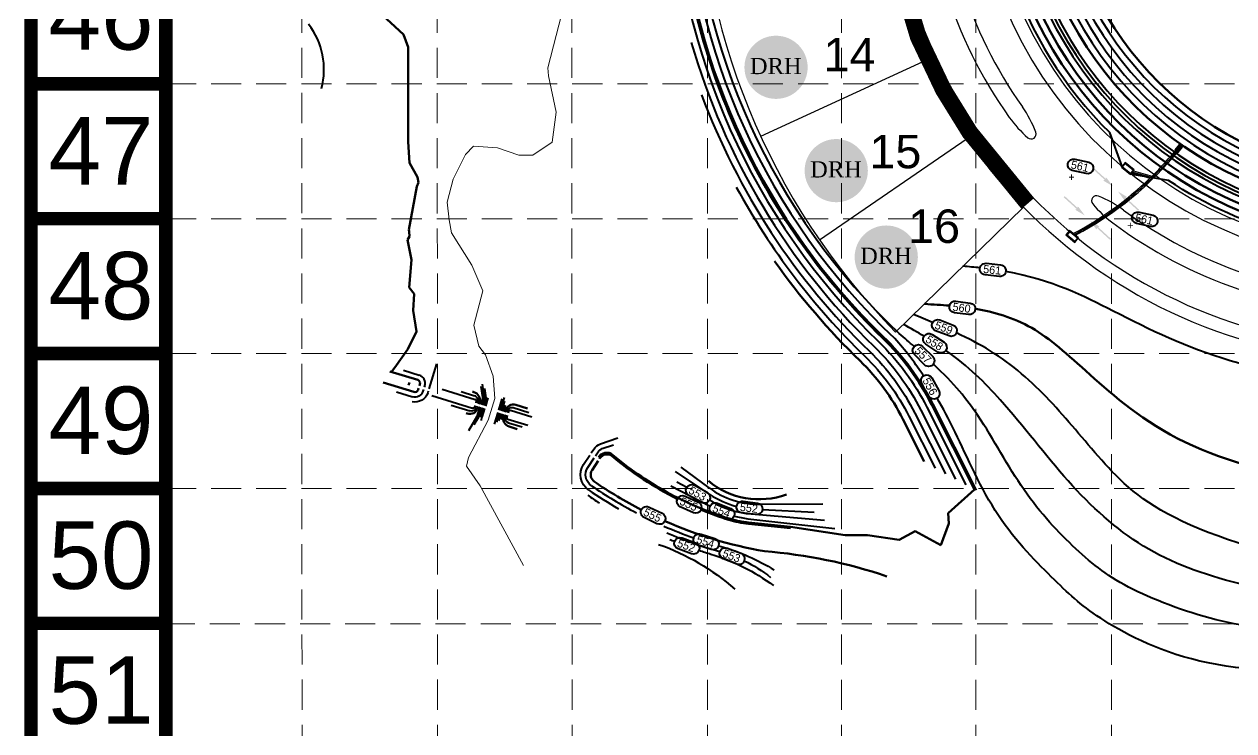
# Model space of a CAD drawing. Header units: feet. Extents: x 10084 to 13321, y 3329 to 8503.
# Drawn here: x 10084 to 10808, y 4318 to 4741 of the extents above; entities that cross this region are included whole.
import ezdxf
from ezdxf.enums import TextEntityAlignment as Align

# ---------------------------------------------------------------- set-up
doc = ezdxf.new("R2010")
doc.units = ezdxf.units.FT
doc.header["$LTSCALE"] = 40
doc.header["$MEASUREMENT"] = 0
for name, pattern in [('( Dashdot )', [1.001, 0.5, -0.25, 0.001, -0.25]), ('CENTERX2', [4, 2.5, -0.5, 0.5, -0.5]), ('DASHED', [0.75, 0.5, -0.25]), ('DGN Style 3', [204.068222, 145.763016, -58.305206]), ('DGN Style 4', [233.366589, 116.610413, -58.305206, 0.145763, -58.305206]), ('HIDDEN', [0.375, 0.25, -0.125])]:
    doc.linetypes.add(name, pattern=pattern)
for name, color, linetype in [('BASE', 7, 'Continuous'), ('CURB', 4, 'Continuous'), ('EROSION BLANKETS', 84, 'Continuous'), ('flow arrow', 4, 'Continuous'), ('GRID', 254, 'DASHED'), ('INLET', 4, 'Continuous'), ('LEGEND', 7, 'Continuous'), ('Level 1', 7, 'Continuous'), ('LOT', 7, 'Continuous'), ('NAME', 6, 'Continuous'), ('ROW', 3, '( Dashdot )'), ('STORM', 2, 'Continuous'), ('storm CL', 7, 'CENTERX2')]:
    doc.layers.add(name, color=color, linetype=linetype)
doc.styles.add('DRHorton', font='dutcheb.ttf')
doc.styles.get("Standard").update_dxf_attribs({"font": 'ARIAL.TTF'})
doc.styles.add('Style-CB101', font='CB101.shx')
doc.styles.add('Style-CHAR_FAST_FONT', font='CHAR_FAST_FONT.shx')

# ---------------------------------------------------------------- blocks, each defined once
blk = doc.blocks.new('DRHorton')
h = blk.add_hatch(color=1)
h.paths.add_polyline_path([(78.7, 25.78, 1), (40.43, 25.78, 1)])
h.paths.add_polyline_path([(42.33, 17.91), (76.5, 17.91), (76.5, 34.87), (42.33, 34.87)], flags=24)
at = {"layer": 'BASE', "color": 176, "style": 'DRHorton'}
blk.add_text('DRH', height=9.814, dxfattribs=at).set_placement((59.39, 21.64), align=Align.CENTER)

msp = doc.modelspace()

# ---------------------------------------------------------------- hatches: boundary and pattern name
at = {"layer": 'flow arrow'}
h = msp.add_hatch(color=7, dxfattribs=at)
edge = h.paths.add_edge_path()
edge.add_line((10731.27, 4649.35), (10731.33, 4648.62))
edge.add_line((10731.33, 4648.62), (10723.5, 4655.73))
edge.add_line((10723.5, 4655.73), (10722.92, 4655.1))
edge.add_line((10722.92, 4655.1), (10730.75, 4647.98))
edge.add_line((10730.75, 4647.98), (10729.94, 4647.9))
edge.add_line((10729.94, 4647.9), (10729.94, 4647.9))
edge.add_ellipse((10730.31, 4647.51), major_axis=(-0.415, 0.377), ratio=0.285714, start_angle=345.50328, end_angle=485.83153)
edge.add_line((10730.46, 4647.19), (10730.47, 4647.19))
edge.add_line((10730.47, 4647.19), (10735.5, 4644.21))
edge.add_line((10735.5, 4644.21), (10732.02, 4648.91))
edge.add_line((10732.02, 4648.91), (10732.02, 4648.91))
edge.add_ellipse((10731.7, 4649.02), major_axis=(-0.415, 0.377), ratio=0.285714, start_angle=235.27307, end_angle=377.18267)
edge.add_line((10731.27, 4649.35), (10731.27, 4649.35))
edge.add_line((10731.27, 4649.35), (10731.27, 4649.35))
edge.add_line((10731.27, 4649.35), (10731.27, 4649.35))
h = msp.add_hatch(color=7, dxfattribs=at)
edge = h.paths.add_edge_path()
edge.add_line((10714.5, 4631.89), (10714.56, 4631.15))
edge.add_line((10714.56, 4631.15), (10706.73, 4638.27))
edge.add_line((10706.73, 4638.27), (10706.15, 4637.63))
edge.add_line((10706.15, 4637.63), (10713.98, 4630.52))
edge.add_line((10713.98, 4630.52), (10713.17, 4630.44))
edge.add_line((10713.17, 4630.44), (10713.17, 4630.44))
edge.add_ellipse((10713.54, 4630.04), major_axis=(-0.415, 0.377), ratio=0.285714, start_angle=345.50328, end_angle=485.83153)
edge.add_line((10713.7, 4629.72), (10713.7, 4629.73))
edge.add_line((10713.7, 4629.73), (10718.73, 4626.75))
edge.add_line((10718.73, 4626.75), (10715.25, 4631.44))
edge.add_line((10715.25, 4631.44), (10715.25, 4631.44))
edge.add_ellipse((10714.93, 4631.56), major_axis=(-0.415, 0.377), ratio=0.285714, start_angle=235.27307, end_angle=377.18267)
edge.add_line((10714.5, 4631.88), (10714.5, 4631.89))
edge.add_line((10714.5, 4631.89), (10714.5, 4631.89))
edge.add_line((10714.5, 4631.89), (10714.5, 4631.89))
h = msp.add_hatch(color=7, dxfattribs=at)
edge = h.paths.add_edge_path()
edge.add_line((10744.13, 4637.33), (10743.39, 4637.32))
edge.add_line((10743.39, 4637.32), (10751.21, 4630.18))
edge.add_line((10751.21, 4630.18), (10750.63, 4629.55))
edge.add_line((10750.63, 4629.55), (10742.81, 4636.69))
edge.add_line((10742.81, 4636.69), (10742.81, 4635.87))
edge.add_line((10742.81, 4635.87), (10742.81, 4635.87))
edge.add_ellipse((10742.38, 4636.2), major_axis=(0.413, -0.378), ratio=0.285714, start_angle=-125.83153, end_angle=14.49672, ccw=False)
edge.add_line((10742.05, 4636.33), (10742.05, 4636.33))
edge.add_line((10742.05, 4636.33), (10738.62, 4641.07))
edge.add_line((10738.62, 4641.07), (10743.62, 4638.04))
edge.add_line((10743.62, 4638.04), (10743.62, 4638.04))
edge.add_ellipse((10743.77, 4637.72), major_axis=(0.413, -0.378), ratio=0.285714, start_angle=-17.18267, end_angle=124.72693, ccw=False)
edge.add_line((10744.13, 4637.33), (10744.13, 4637.33))
edge.add_line((10744.13, 4637.33), (10744.13, 4637.33))
edge.add_line((10744.13, 4637.33), (10744.13, 4637.33))
h = msp.add_hatch(color=7, dxfattribs=at)
edge = h.paths.add_edge_path()
edge.add_line((10727.36, 4619.87), (10726.63, 4619.86))
edge.add_line((10726.63, 4619.86), (10734.44, 4612.72))
edge.add_line((10734.44, 4612.72), (10733.86, 4612.08))
edge.add_line((10733.86, 4612.08), (10726.05, 4619.22))
edge.add_line((10726.05, 4619.22), (10726.04, 4618.41))
edge.add_line((10726.04, 4618.41), (10726.04, 4618.4))
edge.add_ellipse((10725.61, 4618.74), major_axis=(0.413, -0.378), ratio=0.285714, start_angle=-125.83153, end_angle=14.49672, ccw=False)
edge.add_line((10725.28, 4618.86), (10725.29, 4618.87))
edge.add_line((10725.29, 4618.87), (10721.85, 4623.6))
edge.add_line((10721.85, 4623.6), (10726.85, 4620.57))
edge.add_line((10726.85, 4620.57), (10726.85, 4620.57))
edge.add_ellipse((10727, 4620.26), major_axis=(0.413, -0.378), ratio=0.285714, start_angle=-17.18267, end_angle=124.72693, ccw=False)
edge.add_line((10727.36, 4619.86), (10727.36, 4619.87))
edge.add_line((10727.36, 4619.87), (10727.36, 4619.87))
edge.add_line((10727.36, 4619.87), (10727.36, 4619.87))

# ---------------------------------------------------------------- linework, layer by layer
at = {"layer": 'BASE', "const_width": 8.07}
for points in [[(13316.92, 3333.45), (13316.92, 8498.87), (10088.53, 8498.87), (10088.53, 3333.45)], [(13236.21, 3414.16), (13236.21, 8418.16), (10169.24, 8418.16), (10169.24, 3414.16)]]:
    msp.add_lwpolyline(points, close=True, dxfattribs=at)
for points in [[(10169.24, 4705.51), (10088.53, 4705.51)], [(10169.24, 4624.8), (10088.53, 4624.8)], [(10169.24, 4544.09), (10088.53, 4544.09)], [(10169.24, 4463.38), (10088.53, 4463.38)], [(10169.24, 4382.67), (10088.53, 4382.67)]]:
    msp.add_lwpolyline(points, dxfattribs=at)
at = {"layer": 'CURB', "color": 7}
for centre, radius, start, end in [((10902.06, 4847.3), 300, 180, 268.52389), ((10902.06, 4847.3), 280, 180, 215.31918), ((10902.06, 4847.3), 270, 180, 215.20694), ((10902.06, 4847.3), 250, 180, 268.52389), ((10625.89, 4652.43), 68, 20.77001, 35.20694), ((10729.08, 4724.74), 68, 215.31918, 229.26617), ((10686.66, 4675.48), 3, 229.26617, 20.77001), ((10725.8, 4635.53), 3, 68.03781, 219.54165), ((10701.49, 4575.24), 68, 53.60089, 68.03781), ((10775.92, 4676.91), 68, 219.54166, 233.48864), ((10902.06, 4847.3), 270, 233.60089, 268.52389), ((10902.06, 4847.3), 280, 233.48864, 268.52389)]:
    msp.add_arc(centre, radius, start, end, dxfattribs=at)
at = {"layer": 'EROSION BLANKETS', "linetype": 'Continuous', "lineweight": 40, "const_width": 10}
msp.add_lwpolyline([(10598.47, 4821.01), (10602.09, 4793.4), (10609.34, 4766.48), (10619.2, 4733.47), (10634.21, 4701.89), (10649.93, 4676.47), (10683.59, 4635.23), (10684.72, 4633.92)], dxfattribs=at)
at = {"layer": 'GRID', "color": 252, "linetype": 'HIDDEN', "lineweight": 0, "ltscale": 1.8}
for p, q in [((10250.68, 3737.01), (10250.25, 8415.13)), ((10331.74, 3736.99), (10330.73, 8415.09)), ((10412.2, 3736.98), (10411.46, 8414.88)), ((10493.34, 3736.97), (10492.06, 8414.76)), ((10573.32, 3736.96), (10572.98, 8415.38)), ((10653.53, 3736.94), (10653.78, 8415.23)), ((10734.85, 3736.93), (10734.41, 8414.93)), ((10169.24, 4705.51), (13236.21, 4705.51)), ((10169.24, 4624.8), (13236.21, 4624.8)), ((10169.24, 4544.09), (13236.21, 4544.09)), ((10169.24, 4463.38), (13236.21, 4463.38)), ((10168.47, 4382.4), (13235.44, 4382.4))]:
    msp.add_line(p, q, dxfattribs=at)
at = {"layer": 'INLET', "color": 5, "flags": 128}
for points in [[(10774.64, 4664.37), (10777.25, 4667.66), (10775.24, 4669.25), (10772.63, 4665.96)], [(10774.61, 4664.56), (10777.06, 4667.64), (10775.26, 4669.06), (10772.82, 4665.98)], [(10748.31, 4653.96), (10742.89, 4658.39), (10740.67, 4655.69), (10746.09, 4651.25)], [(10747.6, 4653.89), (10742.96, 4657.69), (10741.38, 4655.76), (10746.02, 4651.95)], [(10715.02, 4613.3), (10709.66, 4617.8), (10707.41, 4615.12), (10712.77, 4610.62)], [(10714.32, 4613.24), (10709.73, 4617.1), (10708.12, 4615.18), (10712.71, 4611.32)]]:
    msp.add_lwpolyline(points, close=True, dxfattribs=at)
at = {"layer": 'INLET', "color": 5}
for major_axis, ratio in [((1.2, 1.51), 0.408128), ((1.12, 1.41), 0.36366)]:
    msp.add_ellipse((10775.04, 4666.94), major_axis=major_axis, ratio=ratio, dxfattribs=at)
at = {"layer": 'Level 1', "color": 5, "linetype": 'Continuous', "lineweight": 40}
for p, q in [((10331.13, 4537.88), (10326.56, 4523.08)), ((10311.29, 4534.07), (10320.69, 4531.17)), ((10307.1, 4521.24), (10316.71, 4518.27)), ((10323.25, 4522.53), (10322.96, 4521.58)), ((10323.99, 4524.92), (10323.7, 4523.97)), ((10326.12, 4521.65), (10325.83, 4520.69)), ((10334.43, 4522.75), (10354.19, 4516.66)), ((10345.87, 4521.32), (10353.82, 4518.86)), ((10358.73, 4517.8), (10357.72, 4524.44)), ((10359.75, 4517.73), (10358.52, 4525.84)), ((10360.77, 4517.65), (10359.94, 4523.14)), ((10328.22, 4518.91), (10352.57, 4511.4)), ((10354.85, 4515.41), (10354.55, 4514.45)), ((10355.8, 4515.11), (10355.51, 4514.16)), ((10358.73, 4517.8), (10357.42, 4513.57)), ((10359.75, 4517.73), (10358.38, 4513.27)), ((10360.77, 4517.65), (10359.33, 4512.98)), ((10361.78, 4517.52), (10360.29, 4512.68)), ((10370.13, 4516.91), (10368.09, 4510.28)), ((10371.48, 4517.9), (10369.04, 4509.98)), ((10371.81, 4515.57), (10370, 4509.69)), ((10339.82, 4513.24), (10351.02, 4509.78)), ((10354.11, 4513.02), (10353.82, 4512.06)), ((10355.07, 4512.72), (10354.77, 4511.77)), ((10356.98, 4512.13), (10355.21, 4506.41)), ((10357.93, 4511.84), (10356.13, 4506)), ((10358.89, 4511.54), (10357.16, 4505.95)), ((10359.85, 4511.25), (10358.23, 4506.01)), ((10367.64, 4508.84), (10365.47, 4501.78)), ((10368.6, 4508.55), (10366.87, 4502.95)), ((10369.55, 4508.25), (10368.18, 4503.78)), ((10370.51, 4507.96), (10369.47, 4504.58)), ((10372.14, 4513.24), (10370.95, 4509.39)), ((10372.42, 4507.37), (10372.13, 4506.41)), ((10373.16, 4509.76), (10372.86, 4508.8)), ((10373.38, 4507.08), (10373.08, 4506.12)), ((10374.11, 4509.46), (10373.82, 4508.51)), ((10375.36, 4510.13), (10388.1, 4506.2)), ((10376.91, 4511.74), (10386.33, 4508.84)), ((10613.54, 4506.62), (10629.22, 4475.45)), ((10617.12, 4508.42), (10635.35, 4472.16)), ((10620.69, 4510.21), (10641.48, 4468.87)), ((10624.26, 4512.01), (10647.62, 4465.58)), ((10355.21, 4506.41), (10350.12, 4497.94)), ((10356.13, 4506), (10353.44, 4501.52)), ((10358.05, 4504.05), (10358.23, 4506.01)), ((10373.74, 4504.87), (10385.71, 4501.18)), ((10374.11, 4502.66), (10382.19, 4500.17)), ((10429.2, 4490.08), (10439.54, 4493.67)), ((10423.64, 4484.62), (10425.14, 4486.9)), ((10426.1, 4482.91), (10427.64, 4485.26)), ((10430.19, 4487.24), (10436.85, 4489.55)), ((10419.06, 4477.63), (10422.81, 4483.36)), ((10421.56, 4475.99), (10425.28, 4481.65)), ((10494.52, 4459.8), (10473.96, 4473.44)), ((10494.16, 4463.71), (10477.32, 4476.11)), ((10494.61, 4452.65), (10471.21, 4464.79)), ((10480.67, 4463.95), (10474.87, 4467.2)), ((10496.47, 4455.1), (10494.26, 4456.34)), ((10524.5, 4453.9), (10562.08, 4454.24)), ((10526, 4450.75), (10556.83, 4449.25)), ((10517.32, 4445.28), (10569.25, 4439.37)), ((10519.17, 4448.11), (10563.04, 4444.31))]:
    msp.add_line(p, q, dxfattribs=at)
at = {"layer": 'Level 1', "color": 5, "linetype": 'Continuous', "lineweight": 70}
for p, q in [((10303.2, 4533.43), (10319.8, 4528.31)), ((10299.09, 4526.85), (10317.59, 4521.14)), ((10320.39, 4523.42), (10320.09, 4522.46)), ((10321.12, 4525.81), (10320.83, 4524.85)), ((10352.68, 4521.31), (10353.46, 4521.07)), ((10356.76, 4514.82), (10356.47, 4513.86)), ((10627.84, 4513.81), (10653.75, 4462.29)), ((10348.89, 4508.35), (10349.48, 4508.17)), ((10356.02, 4512.43), (10355.73, 4511.47)), ((10371.47, 4507.66), (10371.17, 4506.71)), ((10372.2, 4510.05), (10371.91, 4509.1)), ((10378.45, 4513.36), (10385.51, 4511.18)), ((10374.48, 4500.46), (10379.35, 4498.95)), ((10609.97, 4504.82), (10622.72, 4479.48)), ((10424.07, 4474.34), (10427.75, 4479.94)), ((10428.57, 4481.2), (10428.79, 4481.54)), ((10517.58, 4442.24), (10542.75, 4439.62))]:
    msp.add_line(p, q, dxfattribs=at)
at = {"layer": 'Level 1', "color": 5, "linetype": 'DGN Style 3', "lineweight": 53}
for p, q in [((10314.86, 4526.69), (10314.41, 4525.26)), ((10627.17, 4513.47), (10652.7, 4462.7)), ((10517.66, 4442.98), (10542.83, 4440.36))]:
    msp.add_line(p, q, dxfattribs=at)
at = {"layer": 'Level 1', "color": 5, "linetype": 'DGN Style 4', "lineweight": 0, "flags": 128}
msp.add_lwpolyline([(10383.02, 4417.29), (10357.22, 4464.9), (10348.92, 4476.64), (10350.27, 4482), (10361.98, 4504.31), (10365.95, 4517.21), (10365, 4530.49), (10360.26, 4543.29), (10356.43, 4548.43), (10353.41, 4561), (10358.84, 4581.6), (10352.24, 4597.04), (10340.12, 4616.39), (10338.56, 4624.19), (10337.46, 4634.69), (10340.98, 4648.48), (10348.46, 4663.24), (10353.26, 4668.28), (10367.58, 4667.19), (10380.29, 4662.8), (10388.63, 4662.8), (10400.23, 4670.54), (10402.57, 4688.47), (10397.97, 4710.36), (10397.54, 4715.05), (10407.58, 4753.66), (10405.68, 4787.24), (10399.89, 4813.86), (10398.63, 4831.42), (10391.61, 4854.93), (10390.47, 4857.75), (10404.96, 4907.14), (10407.03, 4919.55), (10407.3, 4946.66), (10405.36, 4949.01), (10393.89, 4958), (10390.94, 4962.57), (10385.7, 4975.14), (10367.22, 4996.07), (10365.12, 4999.13), (10362.08, 5007.07), (10364.98, 5016.33), (10377.97, 5024.34), (10388.9, 5028.49), (10434.57, 5044.68), (10442.06, 5047.79), (10440.75, 5092.62), (10429, 5096.65), (10397.03, 5092.57), (10393.89, 5092.49), (10379.64, 5095.86), (10362.17, 5103.54), (10352.93, 5107.61), (10349.4, 5111.22), (10345.33, 5121.1), (10344.87, 5126.73), (10345.64, 5138.64), (10352.32, 5152.12), (10339.86, 5178.8), (10334.98, 5191.66), (10329.62, 5207), (10328.65, 5223.44), (10328.1, 5236.03), (10327.56, 5244.34), (10327.8, 5250.53), (10328.18, 5254.82), (10328.3, 5255.91), (10334.35, 5259.39), (10352.91, 5267.02), (10359.98, 5268.53), (10361.77, 5267.81), (10369.64, 5261.65), (10381.08, 5262.43), (10410.29, 5271.06), (10411.96, 5272.03), (10413.04, 5274.66), (10413.37, 5278.87), (10407.31, 5286.76), (10412.4, 5296.86), (10429.54, 5313.5), (10460.69, 5322.47, 0.526006), (10474.6, 5367.54), (10468.81, 5374.75), (10462.02, 5385.96), (10461.6, 5390.51), (10462.64, 5403.36), (10465.16, 5408.55), (10477.58, 5435.89, 0.219227), (10496.42, 5518.4), (10485.55, 5570.13, -0.040843), (10481.92, 5598.95), (10478.83, 5669.48, -0.248738), (10491.96, 5697.1), (10491.96, 5697.1, 0), (10491.96, 5697.1), (10524.93, 5721.61), (10533.96, 5748.05, 0.143258), (10535.2, 5776.1), (10521.01, 5833.06, 0.033522), (10508.71, 5871.31), (10438.22, 6048.76, -0.243018), (10447.26, 6140.1), (10578.7, 6342.73, 0.090209), (10592.49, 6375.76), (10681.21, 6780.89, 0.136381), (10678.24, 6834.37), (10658.16, 6893.64, -0.103944), (10653.26, 6934.48), (10655.92, 6964.74, -0.039323), (10661.12, 6995.72, 0.042401), (10666.52, 7029.14), (10684.75, 7270.54, -0.008679), (10687.97, 7305.11), (10701.34, 7426.03, 0.012694), (10705.63, 7476.62), (10736.5, 7996.01, 0.187552), (10683.2, 8161.58), (10666.07, 8182.66)], format="xyb", dxfattribs=at)
at = {"layer": 'Level 1', "color": 5, "linetype": 'DGN Style 3', "lineweight": 53, "flags": 128}
for points in [[(10304.21, 4533.12), (10306.12, 4535.66), (10313.89, 4546.82), (10319.12, 4557.37), (10317.01, 4569.83), (10317.78, 4579.79), (10314.64, 4583.64), (10316.04, 4600.19), (10313.65, 4612.11), (10314.99, 4614.13), (10314.69, 4617.2), (10314.42, 4618.23), (10319.27, 4644.02), (10320.28, 4646.45), (10319.71, 4649.64), (10314.86, 4658.24), (10314.05, 4670.77), (10314.14, 4727.44), (10311.37, 4734.97), (10283.57, 4760.67), (10276.39, 4770.97), (10270.66, 4775.61), (10263.43, 4805.84)], [(10652.7, 4462.7), (10636.94, 4448.61), (10637.45, 4442.46), (10632.59, 4429.48), (10617.32, 4437.81), (10607.65, 4432.7), (10588.75, 4435.47), (10575.54, 4435.42), (10542.83, 4440.36)]]:
    msp.add_lwpolyline(points, dxfattribs=at)
at = {"layer": 'Level 1', "color": 5, "linetype": 'Continuous', "lineweight": 40, "flags": 128}
msp.add_lwpolyline([(10741.06, 4656.04), (10733.64, 4676.32)], dxfattribs=at)
for points in [[(10719.62, 4651.74), (10711.25, 4653.6), (10711.25, 4653.6, -1), (10712.77, 4660.43), (10712.77, 4660.43), (10721.14, 4658.57), (10721.14, 4658.57, -1), (10719.62, 4651.74)], [(10842.16, 4614.89, -0.084375), (10768.74, 4647.73), (10768.74, 4647.73), (10746.99, 4651.21)], [(10758.01, 4620.06), (10749.64, 4621.92), (10749.64, 4621.92, -1), (10751.16, 4628.75), (10751.16, 4628.75), (10759.53, 4626.89), (10759.53, 4626.89, -1), (10758.01, 4620.06)], [(10489.49, 4455), (10482.02, 4459.19), (10482.02, 4459.19, -1), (10485.44, 4465.29), (10485.44, 4465.29), (10492.92, 4461.1), (10492.92, 4461.1, -1), (10489.49, 4455)], [(10484.66, 4448.87), (10476.85, 4452.42), (10476.85, 4452.42, -1), (10479.76, 4458.79), (10479.76, 4458.79), (10487.56, 4455.24), (10487.56, 4455.24, -1), (10484.66, 4448.87)], [(10462.89, 4442.26), (10455.16, 4445.96), (10455.16, 4445.96, -1), (10458.18, 4452.28), (10458.18, 4452.28), (10465.92, 4448.58), (10465.92, 4448.58, -1), (10462.89, 4442.26)], [(10504.52, 4444.92), (10496.56, 4448.1), (10496.56, 4448.1, -1), (10499.16, 4454.6), (10499.16, 4454.6), (10507.12, 4451.42), (10507.12, 4451.42, -1), (10504.52, 4444.92)], [(10522.1, 4447.71), (10513.59, 4448.74), (10513.59, 4448.74, -1), (10514.44, 4455.69), (10514.44, 4455.69), (10522.94, 4454.66), (10522.95, 4454.66, -1), (10522.1, 4447.71)], [(10495.29, 4426.82), (10487.12, 4429.42), (10487.12, 4429.42, -1), (10489.25, 4436.09), (10489.25, 4436.09), (10497.42, 4433.49), (10497.42, 4433.49, -1), (10495.29, 4426.82)], [(10483.6, 4424.29), (10475.54, 4427.2), (10475.54, 4427.21, -1), (10477.92, 4433.79), (10477.92, 4433.79), (10485.99, 4430.87), (10485.99, 4430.87, -1), (10483.6, 4424.29)], [(10510.58, 4418.11), (10502.58, 4421.18), (10502.58, 4421.18, -1), (10505.09, 4427.72), (10505.09, 4427.72), (10513.09, 4424.65), (10513.09, 4424.65, -1), (10510.58, 4418.11)]]:
    msp.add_lwpolyline(points, format="xyb", dxfattribs=at)
at = {"layer": 'Level 1', "color": 35, "linetype": 'Continuous', "lineweight": 40, "flags": 128}
for points in [[(10667.65, 4590.24), (10659.12, 4591.13), (10659.12, 4591.13), (10659.12, 4591.13, -1), (10659.85, 4598.09), (10659.85, 4598.09), (10659.85, 4598.09), (10668.38, 4597.2), (10668.38, 4597.2), (10668.38, 4597.2, -1), (10667.65, 4590.24)], [(10649.25, 4567.41), (10640.76, 4568.54), (10640.76, 4568.54), (10640.76, 4568.54, -1), (10641.67, 4575.48), (10641.67, 4575.48), (10641.67, 4575.48), (10650.17, 4574.35), (10650.17, 4574.35), (10650.17, 4574.35, -1), (10649.25, 4567.41)], [(10637.55, 4554.62), (10629.55, 4557.69), (10629.55, 4557.69, -1), (10632.05, 4564.22), (10640.06, 4561.15), (10640.06, 4561.15), (10640.06, 4561.15, -1), (10637.55, 4554.62)], [(10630.79, 4544.98), (10623.62, 4549.69), (10623.62, 4549.69, -1), (10627.46, 4555.54), (10627.46, 4555.54), (10627.46, 4555.54), (10634.63, 4550.84), (10634.63, 4550.83), (10634.63, 4550.83, -1), (10630.79, 4544.98)], [(10622.85, 4537.4), (10616.81, 4543.49), (10616.81, 4543.49), (10616.81, 4543.49, -1), (10621.77, 4548.42), (10621.77, 4548.42), (10621.77, 4548.42), (10627.81, 4542.34), (10627.81, 4542.34), (10627.81, 4542.34, -1), (10622.85, 4537.4)], [(10625.37, 4518.66), (10621.23, 4526.17), (10621.23, 4526.17), (10621.23, 4526.17, -1), (10627.35, 4529.55), (10627.35, 4529.55), (10627.35, 4529.55), (10631.5, 4522.05), (10631.5, 4522.05), (10631.5, 4522.05, -1), (10625.37, 4518.66)]]:
    msp.add_lwpolyline(points, format="xyb", dxfattribs=at)
at = {"layer": 'Level 1', "color": 5, "linetype": 'Continuous', "lineweight": 40}
for centre, radius, start, end in [((10902.06, 4847.3), 240, 171.29634, 225.43152), ((10902.06, 4847.3), 228, 171.29633, 250.59864), ((10902.06, 4847.3), 226, 171.29633, 250.59864), ((10902.06, 4847.3), 224, 171.29634, 250.59864), ((10902.06, 4847.3), 214, 171.29634, 255.17912), ((10902.06, 4847.3), 210, 171.29634, 250.42759), ((10902.06, 4847.3), 206, 171.29634, 255.07464), ((10902.06, 4847.3), 202, 171.29634, 250.37445), ((10880.32, 4844.96), 409.17, 182.26889, 225.88058), ((10880.32, 4844.96), 401.17, 182.26889, 226.6728), ((10880.32, 4844.96), 397.17, 182.26889, 226.6728), ((10880.32, 4844.96), 413.17, 196.10956, 225.88058), ((10880.32, 4844.96), 417.17, 200.48999, 225.88058), ((10880.32, 4844.96), 421.17, 208.5446, 225.88058), ((10319.21, 4526.4), 5, 342.85813, 72.86009), ((10352.94, 4515.99), 3, 342.85913, 72.86008), ((10353.89, 4515.7), 1, 342.85828, 72.86001), ((10374.99, 4505.53), 3, 162.86013, 252.85987), ((10374.04, 4505.82), 1, 162.85984, 252.86001), ((10571.59, 4679.32), 260.37, 235.3934, 242.30166), ((10524.04, 4504.31), 50.41, 233.64949, 270.51444), ((10571.59, 4679.32), 266.37, 235.69518, 237.49124), ((10571.59, 4679.32), 263.37, 235.3934, 239.98067), ((10524.04, 4504.31), 53.41, 236.44301, 255.35509), ((10524.04, 4504.31), 56.41, 240.73786, 265.04565), ((10524.04, 4504.31), 59.41, 255.38383, 263.49914), ((10571.59, 4679.32), 260.37, 246.33998, 250.54176), ((10571.59, 4679.32), 263.37, 247.03159, 254.32635), ((10571.59, 4679.32), 266.37, 247.71212, 248.3802), ((10571.59, 4679.32), 260.37, 253.9688, 254.33544), ((10571.59, 4679.32), 266.37, 251.73001, 253.32668)]:
    msp.add_arc(centre, radius, start, end, dxfattribs=at)
at = {"layer": 'Level 1', "color": 5, "linetype": 'Continuous', "lineweight": 70}
for centre, radius, start, end in [((10902.06, 4847.3), 236, 171.29633, 250.65936), ((10902.06, 4847.3), 232, 171.29633, 250.59864), ((10902.06, 4847.3), 218, 171.29634, 250.59864), ((10902.06, 4847.3), 198, 171.29634, 250.37445), ((10880.32, 4844.96), 405.17, 184.71256, 225.88058), ((10880.32, 4844.96), 425.17, 215.2844, 225.88058), ((10319.21, 4526.4), 2, 342.85813, 72.86009), ((10350.95, 4512.95), 5, 252.85952, 342.8588), ((10375.95, 4505.24), 5, 162.86048, 252.86011), ((10432.97, 4478.79), 5, 50.13742, 146.75047), ((10566.65, 4638.88), 203.56, 230.13742, 243.27962), ((10571.59, 4679.32), 257.37, 235.3934, 242.69297), ((10524.04, 4504.31), 47.41, 230.09046, 290.16981), ((10566.65, 4638.88), 203.56, 247.66393, 252.62804), ((10571.59, 4679.32), 257.37, 246.16014, 260.07063), ((10524.04, 4504.31), 62.41, 253.07033, 264.05656), ((10503.73, 4125.42), 301.3, 71.27812, 85.53135)]:
    msp.add_arc(centre, radius, start, end, dxfattribs=at)
at = {"layer": 'Level 1', "color": 5, "linetype": 'DGN Style 3', "lineweight": 53}
for centre, radius, start, end in [((10880.32, 4844.96), 405.92, 184.71256, 225.88058), ((10432.97, 4478.79), 6, 66.49819, 146.75047), ((10566.65, 4638.88), 202.81, 229.65994, 252.62804), ((10524.04, 4504.31), 61.66, 253.07033, 264.05656)]:
    msp.add_arc(centre, radius, start, end, dxfattribs=at)
at = {"layer": 'Level 1', "color": 35, "linetype": 'Continuous', "lineweight": 40}
msp.add_arc((10219.62, 4714.13), 44.17, 345.00962, 37.63325, dxfattribs=at)
at = {"layer": 'Level 1', "color": 5, "linetype": 'Continuous', "lineweight": 40, "extrusion": (0, 0, -1)}
for centre, radius, start, end in [((-10493.83, 4446.41), 146, 134.11942, 153.29858), ((-10493.83, 4446.41), 138, 134.11942, 153.29858), ((-10493.83, 4446.41), 142, 134.11942, 153.29858), ((-10493.83, 4446.41), 134, 134.11942, 153.29858), ((-10318.18, 4523.05), 5, 197.14187, 287.14007), ((-10318.18, 4523.05), 8, 197.14187, 282.41282), ((-10351.91, 4512.65), 3, 197.14087, 287.14009), ((-10352.86, 4512.36), 1, 197.14172, 287.14007), ((-10376.02, 4508.87), 3, 17.13987, 107.13995), ((-10375.07, 4509.17), 1, 17.14016, 107.14034), ((-10431.83, 4482.52), 8, 33.24953, 70.85347), ((-10431.83, 4482.52), 5, 33.24953, 70.85457), ((-10428.25, 4471.6), 11, 304.6066, 33.24953), ((-10428.25, 4471.6), 8, 304.6066, 33.24953), ((-10418.01, 4299.83), 137.96, 109.42099, 131.51056), ((-10468, 4309.93), 123.27, 105.66456, 121.84568), ((-10460.91, 4309.8), 119.37, 106.67332, 126.89627), ((-10477.16, 4342.81), 86.14, 105.67365, 105.76343), ((-10477.16, 4342.81), 86.14, 116.1354, 128.55767)]:
    msp.add_arc(centre, radius, start, end, dxfattribs=at)
at = {"layer": 'Level 1', "color": 5, "linetype": 'DGN Style 3', "lineweight": 53, "extrusion": (0, 0, -1)}
msp.add_arc((-10493.83, 4446.41), 149.25, 134.11942, 153.29848, dxfattribs=at)
at = {"layer": 'Level 1', "color": 5, "linetype": 'Continuous', "lineweight": 70, "extrusion": (0, 0, -1)}
for centre, radius, start, end in [((-10493.83, 4446.41), 150, 134.11942, 153.29848), ((-10493.83, 4446.41), 130, 134.11942, 153.29858), ((-10318.18, 4523.05), 2, 197.14187, 287.14005), ((-10351.98, 4516.29), 5, 107.14031, 197.1412), ((-10376.98, 4508.58), 5, 17.13952, 107.13989), ((-10428.25, 4471.6), 5, 304.6066, 33.24953)]:
    msp.add_arc(centre, radius, start, end, dxfattribs=at)
at = {"layer": 'Level 1', "color": 35, "linetype": 'Continuous', "lineweight": 40}
for points in [[(10656.05, 4595.38), (10652.76, 4595.75), (10649.34, 4596.06), (10645.79, 4596.31)], [(10627.74, 4562.7), (10623.99, 4564.29), (10620.18, 4565.87), (10616.34, 4567.47)], [(10622.59, 4554.48), (10618.77, 4556.79), (10614.67, 4559.12), (10610.24, 4561.49)], [(10616.72, 4548.31), (10613.95, 4550.75), (10610.99, 4553.32), (10607.79, 4556.04)]]:
    msp.add_open_spline(points, degree=3, dxfattribs=at)
for points, knots in [([(10920.89, 4521.23), (10914.45, 4521.82), (10869.82, 4526.22), (10800.2, 4537.07), (10741.5, 4566.43), (10699.69, 4587.98), (10671.46, 4593.14)], [0, 0, 0, 0, 0.05616, 0.395104, 0.734049, 1, 1, 1, 1]), ([(10622.33, 4530.75), (10622.16, 4531.01), (10616.41, 4539.73), (10611.74, 4545.54), (10605.05, 4553.13)], [0, 0, 0, 0, 0.029814, 1, 1, 1, 1]), ([(10916.61, 4412.71), (10904.41, 4413.15), (10852.17, 4416.91), (10764.22, 4443.19), (10727.57, 4480.38), (10698.5, 4517.14), (10670.38, 4542.15), (10649.03, 4553.13), (10641.97, 4556.42)], [0, 0, 0, 0, 0.065556, 0.274973, 0.484389, 0.693805, 0.903221, 1, 1, 1, 1]), ([(10913.83, 4392.65), (10903.14, 4393.08), (10865.16, 4395.6), (10808.09, 4404.98), (10751.83, 4425.64), (10707.96, 4465.92), (10673.66, 4512.12), (10649.38, 4536.22), (10635.62, 4545.97)], [0, 0, 0, 0, 0.073454, 0.272393, 0.471332, 0.670272, 0.869211, 1, 1, 1, 1]), ([(10913.01, 4373.75), (10887.18, 4374.77), (10856.96, 4376.22), (10801.38, 4381.22), (10742.54, 4402.91), (10714.15, 4425.12), (10681.12, 4460.24), (10658.64, 4503.99), (10640.88, 4525.76), (10628.21, 4537.82)], [0, 0, 0, 0, 0.146875, 0.296728, 0.446581, 0.596433, 0.746286, 0.896139, 1, 1, 1, 1]), ([(10912.29, 4351.71), (10906.6, 4351.82), (10860.05, 4352.75), (10785.38, 4353.85), (10723.87, 4386.35), (10703.78, 4405.45), (10664.6, 4444.23), (10644.35, 4491.87), (10633.83, 4511.61), (10630.46, 4517.48)], [0, 0, 0, 0, 0.024384, 0.20109, 0.377797, 0.554504, 0.73121, 0.907917, 1, 1, 1, 1])]:
    msp.add_open_spline(points, degree=3, knots=knots, dxfattribs=at)
at = {"layer": 'Level 1', "color": 35, "linetype": 'Continuous', "lineweight": 70}
msp.add_open_spline([(10637.77, 4572.82), (10633.01, 4573.19), (10628.15, 4573.44), (10622.8, 4573.79)], degree=3, dxfattribs=at)
msp.add_open_spline([(10916.32, 4458.19), (10899.35, 4459.26), (10857.02, 4465.57), (10771.74, 4487.24), (10717.99, 4534.7), (10687.96, 4562.38), (10663.92, 4569.11), (10653.35, 4570.94), (10653.28, 4570.96)], degree=3, knots=[0, 0, 0, 0, 0.140076, 0.354664, 0.569251, 0.783839, 0.998427, 1, 1, 1, 1], dxfattribs=at)
at = {"layer": 'LOT', "color": 7}
for p, q in [((10524.92, 4674.13), (10622.16, 4718.78)), ((10560.14, 4612.1), (10648.3, 4672.74)), ((10605.57, 4556.92), (10682.02, 4631.79))]:
    msp.add_line(p, q, dxfattribs=at)
msp.add_arc((10902.06, 4847.3), 415, 180, 224.40391, dxfattribs=at)
at = {"layer": 'ROW', "color": 7, "linetype": 'Continuous'}
for radius in [308, 242]:
    msp.add_arc((10902.06, 4847.3), radius, 180, 268.52389, dxfattribs=at)
at = {"layer": 'STORM', "color": 5}
for p, q in [((10746.82, 4652.14), (10757.72, 4649.08)), ((10747.85, 4653.41), (10758.96, 4650.29))]:
    msp.add_line(p, q, dxfattribs=at)
for radius, start, end in [(200.75, 297.88538, 320.98806), (199.25, 314.53, 321.01945), (199.25, 297.71027, 314.03159)]:
    msp.add_arc((10619.23, 4792.34), radius, start, end, dxfattribs=at)
at = {"layer": 'storm CL', "color": 5}
msp.add_line((10746.81, 4652.92), (10759.18, 4649.46), dxfattribs=at)
msp.add_arc((10619.23, 4792.34), 200, 297.64343, 321.68893, dxfattribs=at)

# ---------------------------------------------------------------- block references
at = {"layer": 'LEGEND', "xscale": 0.9878399999938665, "yscale": 0.9878399999943213, "zscale": 0.9878399999942583}
for p in [(10475.26, 4689.91), (10511.27, 4628.08), (10541.18, 4576.37)]:
    msp.add_blockref('DRHorton', p, dxfattribs=at)

# ---------------------------------------------------------------- texts
at = {"layer": 'BASE'}
for s, p in [('46', (10130.43, 4746.11)), ('47', (10130.43, 4665.41)), ('48', (10130.43, 4584.7)), ('49', (10130.44, 4504.18)), ('50', (10130.44, 4423.47)), ('51', (10130.44, 4342.76))]:
    msp.add_text(s, height=40.355, dxfattribs=at).set_placement(p, align=Align.MIDDLE_CENTER)
at = {"layer": 'Level 1', "color": 5, "linetype": 'Continuous', "lineweight": 40, "style": 'Style-CB101'}
for s, rotation, p in [('561', 347.45965, (10711.12, 4659.67)), ('561', 347.45965, (10749.52, 4627.99)), ('553', 330.73786, (10483.64, 4465.04)), ('555', 335.5184, (10477.99, 4458.39)), ('555', 334.43152, (10456.41, 4451.9)), ('554', 338.20099, (10497.42, 4454.11)), ('552', 353.09985, (10512.87, 4454.77)), ('554', 342.31122, (10487.54, 4435.48)), ('552', 340.11676, (10476.2, 4433.24)), ('553', 339.00683, (10503.35, 4427.2))]:
    msp.add_text(s, height=4.8, rotation=rotation, dxfattribs=at).set_placement(p, align=Align.TOP_LEFT)
for p in [(10710.79, 4649.72), (10746.02, 4620.86)]:
    msp.add_text('+', height=4.8, dxfattribs=at).set_placement(p, align=Align.MIDDLE_CENTER)
at = {"layer": 'Level 1', "color": 35, "linetype": 'Continuous', "lineweight": 40, "style": 'Style-CHAR_FAST_FONT'}
for s, rotation, p in [('561', 353.99221, (10658.31, 4597.15)), ('560', 352.46401, (10640.1, 4574.57)), ('559', 339.01123, (10630.31, 4563.71)), ('558', 326.72197, (10625.65, 4555.41)), ('557', 314.80779, (10619.98, 4548.66)), ('556', 298.90602, (10625.69, 4530.28))]:
    msp.add_text(s, height=4.8, rotation=rotation, dxfattribs=at).set_placement(p, align=Align.TOP_LEFT)
at = {"layer": 'NAME', "color": 7}
for s, p in [('14', (10562.5, 4722.98)), ('15', (10589.9, 4664.97)), ('16', (10613.06, 4620.3))]:
    msp.add_text(s, height=20, dxfattribs=at).set_placement(p, align=Align.MIDDLE_LEFT)

doc.saveas('drawing.dxf')
